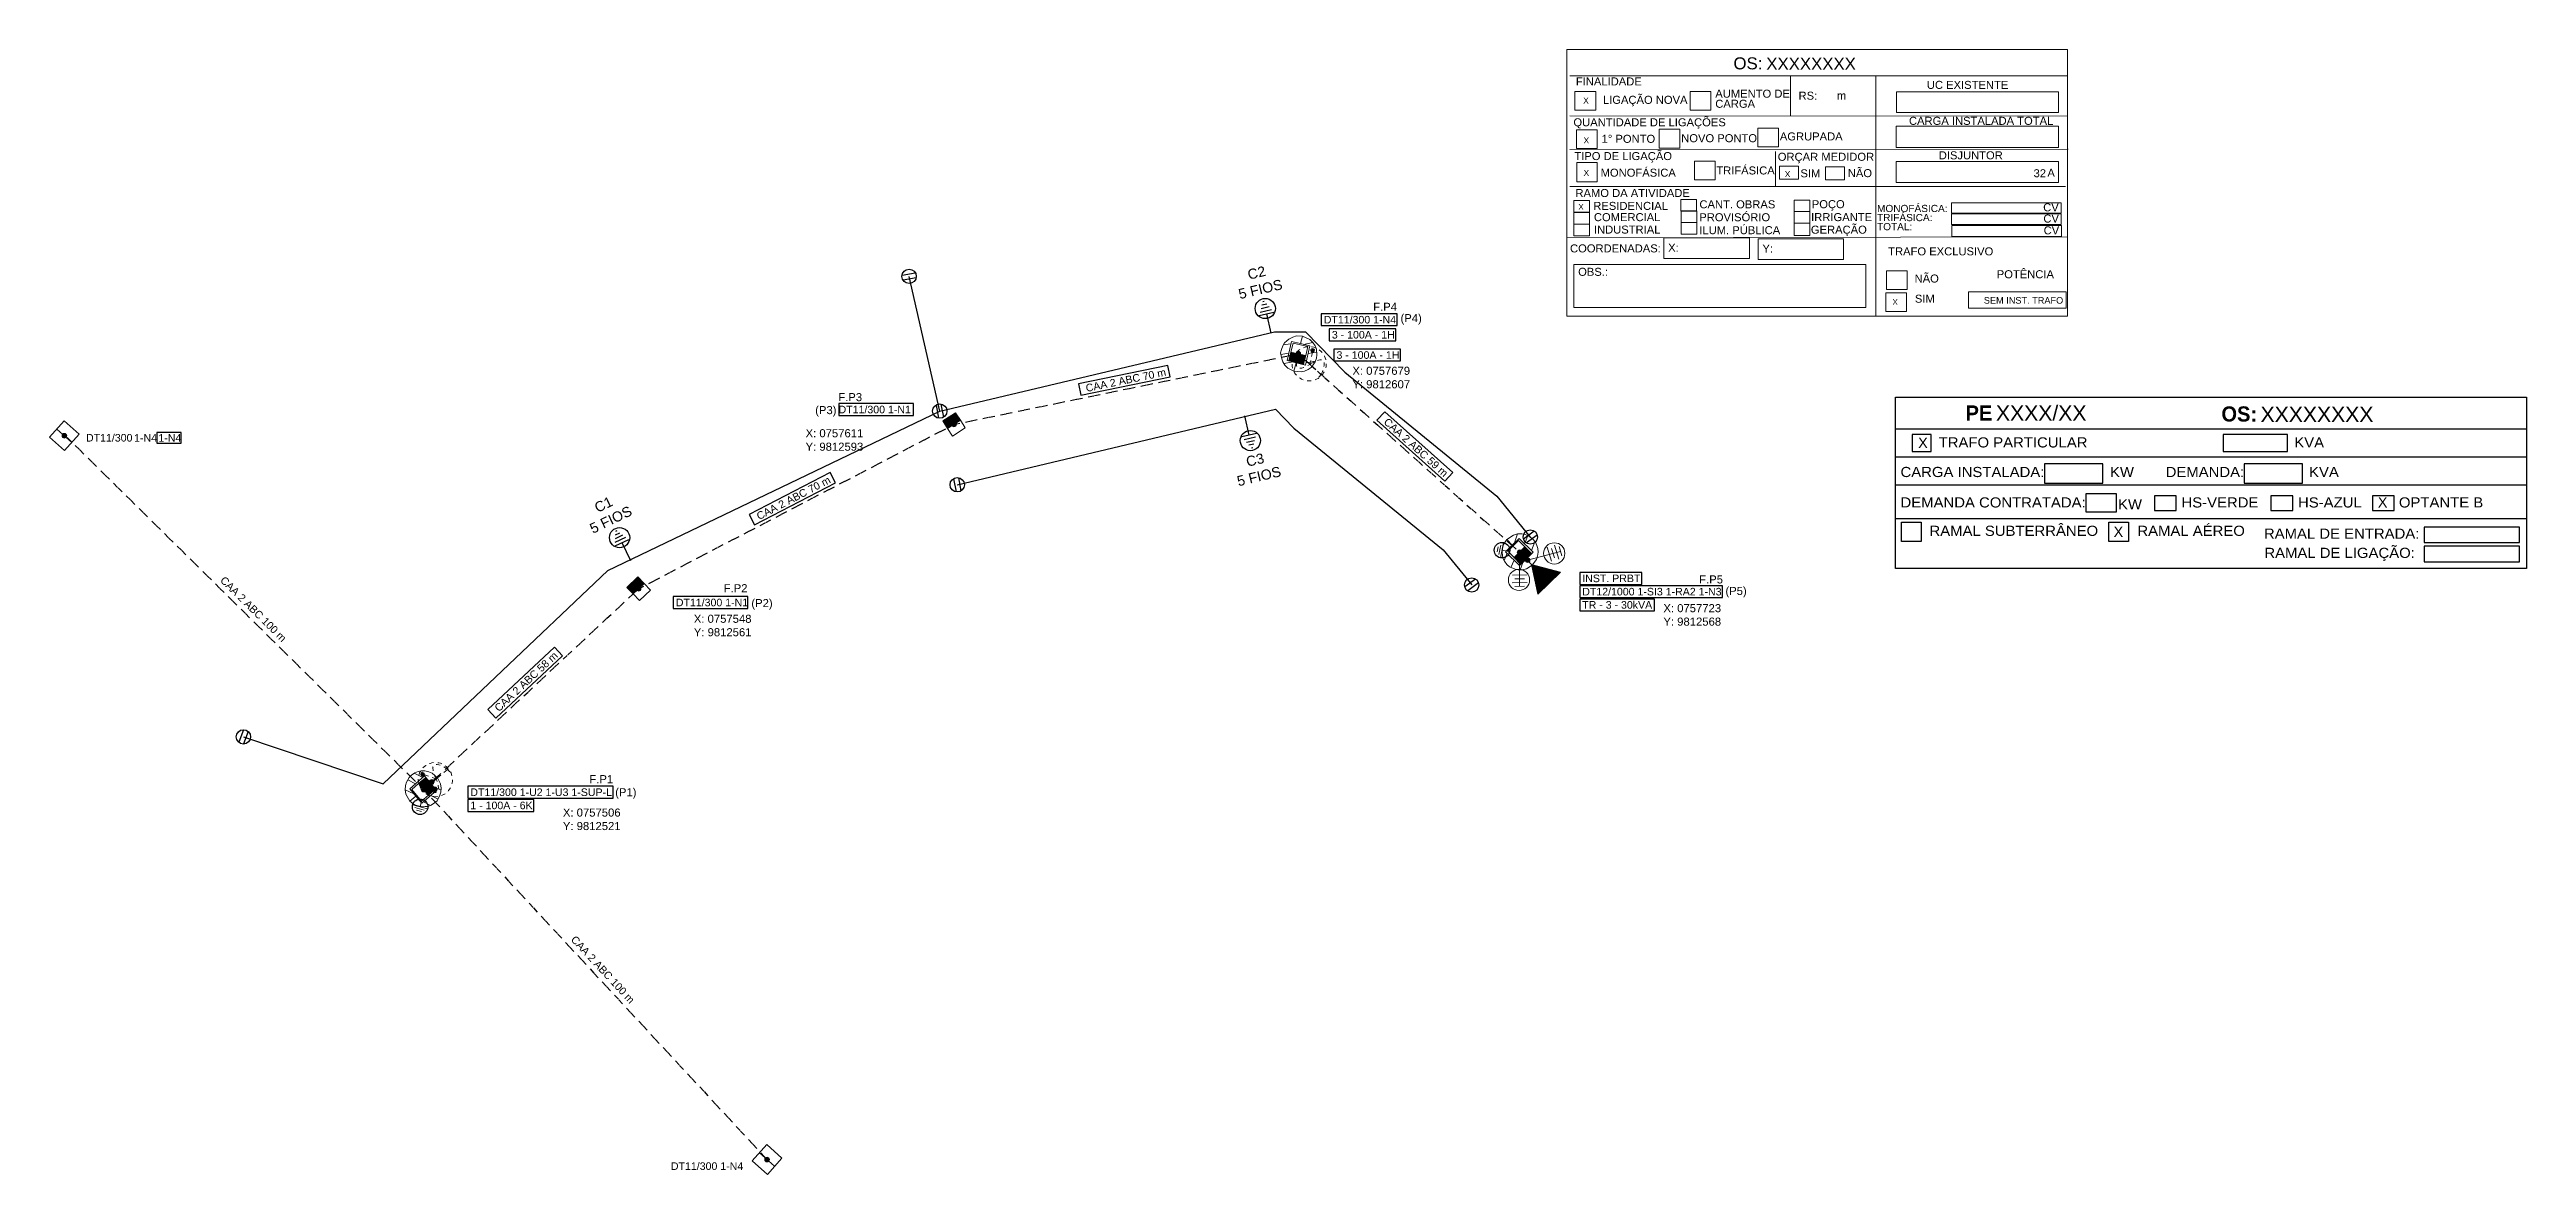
# Model space of a CAD drawing. Extents: x 757432 to 757923, y 9812445 to 9812668.
import ezdxf
from ezdxf.enums import TextEntityAlignment as Align

# ---------------------------------------------------------------- set-up
doc = ezdxf.new("R2010")
doc.units = 0
doc.header["$MEASUREMENT"] = 0
doc.linetypes.add('TRACEJADA', pattern=[3.45, 1.15, -1.15, 1.15])
doc.layers.get('0').update_dxf_attribs({"linetype": 'CONTINUOUS'})
for name, color, linetype in [('06- CERCADO', 252, 'CERCA'), ('FORMATO', 7, 'CONTINUOUS'), ('PARA-RAIOS', 7, 'CONTINUOUS'), ('Textos', 7, 'CONTINUOUS'), ('TEXTOS A IMPLANTAR', 1, 'CONTINUOUS'), ('TRAFO', 7, 'CONTINUOUS')]:
    doc.layers.add(name, color=color, linetype=linetype)
doc.styles.get("Standard").update_dxf_attribs({"font": 'arial.ttf'})
doc.styles.add('textstyle3', font='arial.ttf')
doc.linetypes.add('CERCA', pattern='A,1.2,-0.13,["X",Standard,S=0.25,R=0,X=-0.075,Y=-0.125],-0.13', length=1.46)

# ---------------------------------------------------------------- blocks, each defined once
blk = doc.blocks.new('Clipboard4108')
h = blk.add_hatch(color=7)
edge = h.paths.add_edge_path()
edge.add_arc((0.463903, 0.463903), 0.463903, 74.00623623, 434.00623623)
h = blk.add_hatch(color=7)
edge = h.paths.add_edge_path()
edge.add_arc((0.463903, 0.463903), 0.463903, 74.00623623, 434.00623623)
at = {"color": 7, "lineweight": 0}
blk.add_circle((0.463903, 0.463903), 0.463903, dxfattribs=at)
blk.add_circle((0.463903, 0.463903), 0.463903, dxfattribs=at)
blk = doc.blocks.new('NO_MT')
at = {"color": 1}
blk.add_blockref('Clipboard4108', (-0.463903, -0.463903), dxfattribs=at)
blk = doc.blocks.new('NO_BT')
at = {"linetype": 'ByBlock'}
blk.add_blockref('NO_MT', (0.02, -2.21), dxfattribs=at)
blk = doc.blocks.new('Clipboard5160')
h = blk.add_hatch(color=7)
edge = h.paths.add_edge_path()
edge.add_arc((2.000116, 2.165666), 0.461257, 0, 360)
at = {"color": 7, "lineweight": 0}
blk.add_lwpolyline([(4.012179, 4.331378), (3.99352, 0), (0, 0.018859), (0.020355, 4.347143)], close=True, dxfattribs=at)
blk.add_lwpolyline([(4.004396, 2.166537), (0.007783, 2.183699)], dxfattribs=at)
blk.add_circle((2.000116, 2.165666), 0.461257, dxfattribs=at)
blk = doc.blocks.new('Clipboard8027')
h = blk.add_hatch(color=7)
h.dxf.hatch_style = 2
h.paths.add_polyline_path([(3, 1.81), (3.01, 0.01), (0.01, 0), (0, 1.8)])
at = {"color": 7, "lineweight": 0}
for points in [[(3, 1.81), (3, 3.61), (0, 3.6), (0, 1.8)], [(3, 1.81), (3.01, 0.01), (0.01, 0), (0, 1.8)], [(3.01, 0.01), (3, 1.81), (0, 1.8), (0.01, 0)]]:
    blk.add_lwpolyline(points, close=True, dxfattribs=at)
blk = doc.blocks.new('POSTE_I')
at = {"color": 1}
blk.add_blockref('Clipboard8027', (-1.5, -1.8), dxfattribs=at)
blk = doc.blocks.new('BASE_MP')
at = {"color": 1, "lineweight": 20, "flags": 128}
for points in [[(-0.025476, -1.86131), (-0.048843, -3.568499), (-1.341498, -3.259792), (-2.083926, -2.811993), (-2.630122, -2.281478), (-2.960504, -1.718829), (-3.468169, -0.622099), (-3.45541, 0.074814), (-3.35534, 0.847944), (-3.183198, 1.479715), (-2.78669, 1.982764), (-2.489332, 2.384576), (-1.796035, 2.963282), (-1.156165, 3.346464), (-0.011257, 3.579885), (-0.029251, 2.062605), (-1.886079, 2.03362), (-1.8598, -1.820761), (-0.025476, -1.86131)], [(-3.304196, 1.035646), (-1.873706, 1.589182)], [(-0.029251, 2.062605), (-0.011257, 3.579885), (1.552336, 3.283679), (2.285384, 2.853597), (2.893013, 2.26676), (3.290146, 1.683661), (3.638728, 0.657738), (3.698759, -0.012264), (3.60914, -0.79101), (3.386006, -1.458036), (3.116402, -2.027794), (2.614948, -2.560276), (1.96313, -3.062021), (1.350272, -3.354848), (-0.048843, -3.568499), (-0.025476, -1.86131), (1.923901, -1.847786), (1.87039, 2.023958), (-0.029251, 2.062605)], [(0.5888, 2.050031), (2.285384, 2.853597)], [(1.891579, 0.490871), (3.464437, 1.170699)], [(-3.366153, -0.931464), (-1.860247, -0.310849)], [(-2.357024, -2.546735), (-0.949032, -1.904616)], [(1.917925, -1.415372), (3.625366, -0.650013)]]:
    blk.add_lwpolyline(points, dxfattribs=at)
blk = doc.blocks.new('TERRA3_MP')
at = {"color": 24, "lineweight": 0, "true_color": 0x993300}
for points in [[(0, 0), (-0.60325, -0.956027)], [(-1.901473, -0.134055), (0.694972, -1.774472)], [(-1.626306, -0.814916), (-0.038806, -1.816805)], [(-1.49225, -1.404055), (-0.627945, -1.950861)]]:
    blk.add_lwpolyline(points, dxfattribs=at)
at = {"color": 3}
blk.add_circle((-0.602455, -0.954766), 1.534677, dxfattribs=at)
blk = doc.blocks.new('TERRA3_I')
at = {"rotation": 247.0008305511809}
blk.add_blockref('TERRA3_MP', (-1.54, 1.83), dxfattribs=at)
blk = doc.blocks.new('TR INST.')
at = {"layer": 'TRAFO'}
h = blk.add_hatch(color=7, dxfattribs=at)
h.dxf.hatch_style = 2
h.paths.add_polyline_path([(47.11, 281.1), (44.11, 286.26), (50.36, 286.15)])
at = {"layer": 'TRAFO', "color": 7, "lineweight": 0}
blk.add_lwpolyline([(47.11, 281.1), (44.11, 286.26), (50.36, 286.15)], close=True, dxfattribs=at)
blk.add_lwpolyline([(47.1, 277.76), (47.11, 281.1)], dxfattribs=at)
blk = doc.blocks.new('TRAFO_I')
at = {"layer": 'TRAFO', "rotation": 180}
blk.add_blockref('TR INST.', (47.096149, 277.755364), dxfattribs=at)
blk = doc.blocks.new('PRMT_INST')
at = {"layer": 'PARA-RAIOS', "color": 100, "lineweight": 0, "true_color": 0x00ff40}
for points in [[(-1.492047, 5.95678), (1.422643, 6.038684)], [(-0.990781, 5.21588), (0.919295, 5.266122)], [(-0.988698, 6.729342), (0.921378, 6.779585)], [(0, 0), (0.015917, 6.761003)], [(-1.49413, 4.443317), (1.420559, 4.525223)]]:
    blk.add_lwpolyline(points, dxfattribs=at)
blk.add_circle((0.086824, 5.45893), 2.100262, dxfattribs=at)
blk = doc.blocks.new('PRMT_I')
at = {"rotation": 135}
blk.add_blockref('PRMT_INST', (0, 0), dxfattribs=at)
blk = doc.blocks.new('PRBT_I')
at = {"rotation": 240.3893009943851}
blk.add_blockref('PRMT_INST', (0.02, -2.21), dxfattribs=at)
blk = doc.blocks.new('Clipboard6679')
h = blk.add_hatch(color=16)
edge = h.paths.add_edge_path()
edge.add_ellipse((2.588865, 3.237066), major_axis=(0, 0.807861), ratio=0.9563320019, start_angle=0, end_angle=360)
at = {"color": 16, "lineweight": 0, "true_color": 0x800000}
for points in [[(1.142015, 10.561312), (1.361198, 10.874705), (1.816282, 11.403871), (2.211943, 11.780028)], [(2.46164, 10.91998), (2.080865, 10.528982), (1.696337, 10.02451), (1.488388, 9.629709)], [(3.5402, 12.70996), (3.999976, 12.938455), (4.589115, 13.164232), (5.052109, 13.29811)], [(5.008921, 12.934927), (4.070532, 12.275232), (3.692605, 11.98055)], [(6.522337, 13.29476), (4.939785, 12.920061)], [(5.712907, 11.057382), (5.338701, 12.640051)], [(6.660063, 13.506427), (7.055032, 13.506427), (7.718254, 13.446455), (8.273129, 13.337828)], [(9.798246, 12.786208), (10.304115, 12.511594), (10.879143, 12.112955), (11.146898, 11.885983)], [(12.24806, 10.695745), (12.300837, 10.62776), (12.653615, 10.066844), (12.946421, 9.488288), (13.028433, 9.274286)], [(0.388682, 4.355806), (0.292282, 4.605844), (0.126476, 5.191455), (0.013587, 5.787649), (0, 5.929911)], [(0.000586, 7.551763), (0.017115, 7.724399), (0.147643, 8.387621), (0.352254, 9.047316), (0.386013, 9.126671)], [(2.217828, 1.707096), (2.052643, 1.847121), (1.579921, 2.344538), (1.163643, 2.88076), (1.139673, 2.918495)], [(1.800615, 8.172584), (1.862143, 8.112455), (2.310171, 7.847871), (2.899309, 7.625621), (3.277728, 7.530098)], [(4.296868, 4.878176), (3.124162, 3.751398)], [(5.063432, 0.197484), (4.419782, 0.393677), (3.777726, 0.661788), (3.551306, 0.784702)], [(4.879148, 7.258334), (5.499282, 7.195232), (6.500708, 7.139598)], [(6.642282, 7.131732), (5.469575, 6.004954)], [(6.461319, 7.892045), (6.087113, 9.474714)], [(7.630949, 7.035842), (6.642282, 7.131732)], [(8.286226, 0.174955), (7.686504, 0.062066), (7.058559, 0.002094), (6.673316, 0)], [(7.209731, 4.726708), (6.835525, 6.309377)], [(8.286226, 0.174955), (8.021643, 0.164371), (7.750004, 0.263149), (7.541865, 0.460705), (7.432504, 0.704121), (7.418393, 0.972232), (7.503885, 1.207336)], [(7.958143, 1.561371), (7.583937, 3.14404)], [(7.958143, 1.561371), (8.850671, 2.157566), (9.29428, 2.487694)], [(8.783919, 1.10226), (8.815393, 1.032205), (8.829504, 0.764094), (8.730726, 0.495982), (8.529643, 0.284316), (8.286226, 0.174955)], [(8.538252, 0.245884), (8.286226, 0.174955)], [(10.752799, 6.211322), (10.618087, 6.299177), (10.081865, 6.53201), (9.415115, 6.733094), (9.234538, 6.770814)], [(11.347807, 1.817653), (11.147254, 1.628399), (10.611032, 1.212121), (10.046587, 0.859344)], [(10.529901, 3.541928), (10.738032, 3.748594), (11.111976, 4.21426), (11.351865, 4.644649), (11.418634, 4.878341)], [(13.12498, 4.503045), (13.112226, 4.461205), (12.840587, 3.819149), (12.501921, 3.205316), (12.39689, 3.053811)], [(13.45176, 7.708313), (13.510865, 7.092927), (13.510865, 6.447344), (13.476315, 6.08649)]]:
    blk.add_lwpolyline(points, dxfattribs=at)
at = {"color": 7, "lineweight": 0}
for points in [[(2.775837, 2.439788), (2.486559, 2.429205), (2.186698, 2.545621), (1.953865, 2.778455), (1.833921, 3.057149), (1.816282, 3.364066), (1.839774, 3.435353)], [(3.094226, 3.823728), (3.220337, 3.695677), (3.343809, 3.416982), (3.361448, 3.110066), (3.255615, 2.799621), (3.040421, 2.559732), (2.872762, 2.483727)], [(8.286226, 0.174955), (7.936976, 1.656621)]]:
    blk.add_lwpolyline(points, dxfattribs=at)
at = {"color": 140, "lineweight": 0, "true_color": 0x00c9ff}
blk.add_lwpolyline([(7.647698, 2.866649), (8.046337, 1.205066)], dxfattribs=at)
blk = doc.blocks.new('CHAVE_I')
at = {"color": 1, "xscale": 0.5, "yscale": 0.5, "zscale": 0.5, "rotation": 166.002328269855}
blk.add_blockref('Clipboard6679', (4.05, -0.57), dxfattribs=at)
blk = doc.blocks.new('Terra cerca')
at = {"color": 251}
for p, q in [((-0.778762, 5.092303), (0.852806, 5.080427)), ((-0.43707, 5.731178), (0.520451, 5.724208)), ((-0.095379, 6.370052), (0.188096, 6.367989)), ((-1.462144, 3.814554), (1.517516, 3.792866)), ((-1.120453, 4.453429), (1.185161, 4.436647)), ((0.027686, 3.80371), (-0.001094, -0.150262))]:
    blk.add_line(p, q, dxfattribs=at)
blk.add_circle((0.035552, 4.884428), 2, dxfattribs=at)
blk = doc.blocks.new('seccionamento cerca')
at = {"color": 251, "linetype": 'Continuous'}
for p, q in [((-0.44, 1.33), (-0.54, -1.29)), ((0.54, 1.29), (0.44, -1.33))]:
    blk.add_line(p, q, dxfattribs=at)
at = {"color": 251}
blk.add_circle((0, 0), 1.42, dxfattribs=at)
blk = doc.blocks.new('QUADRO_LIGACAO_NOVA')
at = {"color": 7, "linetype": 'Continuous', "true_color": 0xffffff}
blk.add_wipeout([(0, 52.81), (99.21, 52.81), (99.21, 0), (0, 0)], dxfattribs=at)
at = {"color": 7, "lineweight": 20, "flags": 128}
for points in [[(0, 0), (0, 52.81), (99.21, 52.81), (99.21, 0), (0, 0)], [(0.6, 47.61), (99.11, 47.61)], [(1.6, 40.81), (1.6, 44.51), (5.7, 44.51), (5.7, 40.81), (1.6, 40.81)], [(24.4, 40.81), (24.4, 44.51), (28.5, 44.51), (28.5, 40.81), (24.4, 40.81)], [(44.31, 47.61), (44.31, 39.7)], [(61.21, 47.61), (61.21, 0.1)], [(65.31, 40.31), (65.31, 44.41), (97.41, 44.41), (97.41, 40.31), (65.31, 40.31)], [(0.6, 39.7), (99.21, 39.6)], [(1.9, 33.2), (1.9, 36.9), (6, 36.9), (6, 33.2), (1.9, 33.2)], [(18.3, 33.3), (18.3, 37), (22.4, 37), (22.4, 33.3), (18.3, 33.3)], [(37.8, 33.5), (37.8, 37.2), (41.91, 37.2), (41.91, 33.5), (37.8, 33.5)], [(65.21, 33.4), (65.21, 37.6), (97.41, 37.6), (97.41, 33.4), (65.21, 33.4)], [(0.6, 33), (99.31, 33.1)], [(2, 26.6), (2, 30.4), (6, 30.4), (6, 26.6), (2, 26.6)], [(25.29, 26.99), (25.29, 30.69), (29.39, 30.69), (29.39, 26.99), (25.29, 26.99)], [(41.31, 32.6), (41.31, 25.7)], [(42.11, 27.1), (42.11, 29.7), (45.91, 29.7), (45.91, 27.1), (42.11, 27.1)], [(51.21, 27), (51.21, 29.6), (55.01, 29.6), (55.01, 27), (51.21, 27)], [(65.21, 26.5), (65.21, 30.6), (97.41, 30.6), (97.41, 26.5), (65.21, 26.5)], [(98.81, 25.7), (0.6, 25.7)], [(1.4, 20.5), (1.4, 22.9), (4.5, 22.9), (4.5, 20.5), (1.4, 20.5)], [(1.4, 18.2), (1.4, 20.6), (4.5, 20.6), (4.5, 18.2), (1.4, 18.2)], [(22.6, 20.8), (22.6, 23.1), (25.7, 23.1), (25.7, 20.8), (22.6, 20.8)], [(22.62, 18.53), (22.62, 20.83), (25.72, 20.83), (25.72, 18.53), (22.62, 18.53)], [(45.01, 20.7), (45.01, 23), (48.11, 23), (48.11, 20.7), (45.01, 20.7)], [(45.01, 18.4), (45.01, 20.7), (48.11, 20.7), (48.11, 18.4), (45.01, 18.4)], [(76.2, 20.36), (76.2, 22.46), (97.9, 22.46), (97.9, 20.36), (76.2, 20.36)], [(76.2, 18.16), (76.2, 20.26), (97.9, 20.26), (97.9, 18.16), (76.2, 18.16)], [(99.11, 15.7), (0, 15.5)], [(1.4, 15.9), (1.4, 18.2), (4.5, 18.2), (4.5, 15.9), (1.4, 15.9)], [(19.2, 11.4), (19.2, 15.5), (36.2, 15.5), (36.2, 11.4), (19.2, 11.4)], [(22.62, 16.23), (22.62, 18.53), (25.72, 18.53), (25.72, 16.23), (22.62, 16.23)], [(37.9, 11.2), (37.9, 15.3), (54.81, 15.3), (54.81, 11.2), (37.9, 11.2)], [(45.01, 16), (45.01, 18.4), (48.11, 18.4), (48.11, 16), (45.01, 16)], [(76.3, 15.76), (76.3, 17.96), (98, 17.96), (98, 15.76), (76.3, 15.76)], [(1.4, 1.7), (1.4, 10.2), (59.21, 10.2), (59.21, 1.7), (1.4, 1.7)], [(63.31, 5.3), (63.31, 9), (67.41, 9), (67.41, 5.3), (63.31, 5.3)], [(63.21, 0.9), (63.21, 4.6), (67.31, 4.6), (67.31, 0.9), (63.21, 0.9)], [(79.6, 1.6), (79.6, 4.8), (98.91, 4.8), (98.91, 1.6), (79.6, 1.6)]]:
    blk.add_lwpolyline(points, dxfattribs=at)
at = {"color": 7, "style": 'textstyle3'}
for s, height, p in [('OS:', 2.381, (33, 48.88)), ('FINALIDADE', 1.587, (1.78, 45.69)), ('AUMENTO DE ', 1.5875, (29.4, 43.27)), ('RS:', 1.587, (45.9, 42.87)), ('UC EXISTENTE ', 1.5875, (71.32, 45.01)), ('QUANTIDADE DE LIGAÇÕES', 1.5875, (1.29, 37.6)), ('LIGAÇÃO NOVA', 1.5875, (7.14, 42.05)), ('CARGA ', 1.587, (29.4, 41.27)), ('m', 1.59, (53.49, 42.88)), ('CARGA INSTALADA TOTAL', 1.5875, (67.78, 37.89)), ('1° PONTO', 1.587, (6.88, 34.33)), ('NOVO PONTO', 1.587, (22.65, 34.45)), ('AGRUPADA ', 1.587, (42.19, 34.8)), ('TIPO DE LIGAÇÃO', 1.5875, (1.48, 30.91)), ('MONOFÁSICA', 1.587, (6.68, 27.62)), ('TRIFÁSICA', 1.587, (29.6, 28.06)), ('ORÇAR MEDIDOR', 1.5875, (41.78, 30.77)), ('NÃO', 1.587, (55.66, 27.53)), ('DISJUNTOR ', 1.587, (73.68, 31.06)), ('RAMO DA ATIVIDADE', 1.5875, (1.69, 23.59)), ('SIM ', 1.587, (46.27, 27.49)), ('A', 1.59, (95.2, 27.59)), ('RESIDENCIAL', 1.5875, (5.23, 21.04)), ('COMERCIAL ', 1.587, (5.35, 18.81)), ('CANT. OBRAS', 1.5875, (26.26, 21.35)), ('PROVISÓRIO ', 1.5875, (26.23, 18.79)), ('IRRIGANTE', 1.587, (48.39, 18.82)), ('POÇO', 1.587, (48.52, 21.38)), ('TRIFÁSICA: ', 1.4287, (61.45, 18.81)), ('MONOFÁSICA:', 1.4287, (61.45, 20.61)), ('CV', 1.587, (94.37, 20.75)), ('CV', 1.587, (94.41, 18.53)), ('INDUSTRIAL ', 1.5875, (5.35, 16.35)), ('ILUM. PÚBLICA', 1.5875, (26.24, 16.23)), ('GERAÇÃO', 1.587, (48.34, 16.33)), ('TOTAL: ', 1.429, (61.45, 17.01)), ('CV', 1.587, (94.46, 16.19)), ('COORDENADAS: ', 1.5875, (0.62, 12.62)), ('X: ', 1.587, (20.06, 12.75)), ('Y: ', 1.587, (38.74, 12.58)), ('TRAFO EXCLUSIVO', 1.5875, (63.66, 12.03)), ('OBS.:', 1.587, (2.23, 7.98)), ('NÃO', 1.587, (68.89, 6.65)), ('POTÊNCIA ', 1.587, (85.17, 7.5)), ('SIM', 1.587, (68.95, 2.65))]:
    blk.add_text(s, height=height, dxfattribs=at).set_placement(p)
at = {"color": 7, "linetype": 'Continuous', "ltscale": 5}
for tag, p, height in [('OS', (39.51, 48.81), 2.38), ('RS', (50.11, 42.91), 1.59), ('C_LN', (3.22, 42.1), 1.19), ('C_AC', (25.64, 41.84), 1.62), ('C_1P', (3.3, 34.22), 1.19), ('C_NP', (19.77, 34.27), 1.19), ('C_AG', (39.05, 34.51), 1.19), ('C_MO', (3.3, 27.78), 1.19), ('C_TR', (26.62, 27.92), 1.19), ('C_OMS', (43.17, 27.54), 1.19), ('C_OMN', (52.55, 27.54), 1.19), ('C_RE', (2.28, 21.09), 1.11), ('C_CM', (2.32, 18.73), 1.11), ('C_CO', (23.52, 21.32), 1.11), ('C_PR', (23.57, 19.19), 1.11), ('C_IR', (45.83, 19.02), 1.11), ('C_PO', (45.9, 21.12), 1.11), ('C_IN', (2.34, 16.69), 1.11), ('C_IL', (23.64, 16.87), 1.11), ('C_GE', (45.82, 16.67), 1.11), ('CX', (22.4, 12.74), 1.59), ('CY', (41.19, 12.52), 1.59), ('OBS', (8.98, 7.85), 1.59), ('C_TEN', (64.43, 6.37), 1.11), ('C_TES', (64.51, 2.25), 1.11)]:
    blk.add_attdef(tag, p, '', height=height, dxfattribs=at)
for tag, height, p in [('UC_EX', 1.59, (96.71, 41.49)), ('CARGA', 1.59, (96.31, 34.52)), ('DISJ', 1.59, (94.93, 27.52)), ('MONO_CV', 1.59, (94.3, 20.67)), ('TRIF_CV', 1.59, (94.3, 18.51)), ('TOT_CV', 1.59, (94.27, 16.17)), ('POTENCIA', 1.3, (98.34, 2.47))]:
    blk.add_attdef(tag, text='', height=height, dxfattribs=at).set_placement(p, align=Align.RIGHT)
blk = doc.blocks.new('QUADRO_CONEXAO')
at = {"color": 7, "linetype": 'Continuous', "ltscale": 5, "true_color": 0xffffff}
blk.add_wipeout([(0, 33.9), (125.02, 33.9), (125.02, 0), (0, 0)], dxfattribs=at)
at = {"color": 0}
for p, q in [((0, 27.66), (125.02, 27.66)), ((125.02, 22), (0, 22)), ((0, 16.53), (125.02, 16.53)), ((0, 9.89), (125.02, 9.89))]:
    blk.add_line(p, q, dxfattribs=at)
blk.add_lwpolyline([(0, 33.9), (125.02, 33.9), (125.02, 0), (0, 0)], close=True, dxfattribs=at)
at = {"layer": 'Textos'}
for points in [[(7.1, 26.51), (3.32, 26.51), (3.32, 23.13), (7.1, 23.13)], [(77.68, 26.51), (64.91, 26.51), (64.91, 23.13), (77.68, 23.13)], [(41.1, 20.74), (29.5, 20.74), (29.5, 16.9), (41.1, 16.9)], [(80.68, 20.74), (69.08, 20.74), (69.08, 16.9), (80.68, 16.9)], [(43.81, 14.75), (37.71, 14.75), (37.71, 11.22), (43.81, 11.22)], [(55.61, 14.39), (51.3, 14.39), (51.3, 11.44), (55.61, 11.44)], [(78.7, 14.39), (74.39, 14.39), (74.39, 11.44), (78.7, 11.44)], [(98.81, 14.39), (94.5, 14.39), (94.5, 11.44), (98.81, 11.44)], [(1.2, 9.13), (5.1, 9.13), (5.1, 5.3), (1.2, 5.3)], [(42.28, 9.13), (46.18, 9.13), (46.18, 5.3), (42.28, 5.3)], [(123.64, 8.16), (104.74, 8.16), (104.74, 5.1), (123.64, 5.1)], [(123.64, 4.37), (104.74, 4.37), (104.74, 1.3), (123.64, 1.3)]]:
    blk.add_lwpolyline(points, close=True, dxfattribs=at)
at = {"color": 1, "linetype": 'Continuous', "ltscale": 5}
for tag, p, height in [('PE', (19.91, 29.27), 3), ('OS', (72.34, 29.01), 3), ('CHK_TRAFO', (4.49, 23.84), 2.05), ('TRAFO_KVA', (65.84, 23.92), 2.01), ('CARGA', (30.87, 17.93), 2.01), ('DEMANDA', (69.88, 17.79), 2.01), ('DEM_C', (38.53, 12.1), 2.01), ('CHK_V', (52.39, 11.91), 2.05), ('CHK_A', (75.48, 12.05), 2.05), ('CHK_B', (95.57, 12.05), 2.05), ('CHK_RS', (2.26, 6.18), 2.05), ('CHK_RA', (43.22, 6.22), 2.05), ('R_ENT', (105.67, 5.75), 1.9), ('R_LIG', (105.67, 2.03), 1.9)]:
    blk.add_attdef(tag, p, '', height=height, dxfattribs=at)
at = {"layer": 'FORMATO', "color": 1, "attachment_point": 1}
for s, insert, char_height, width in [('{\\fArial|b1|i0|c0|p34;\\W0.95;PE}', (13.88, 32.28), 3, 26.9016), ('{\\fArial|b1|i0|c0|p34;\\W0.95;OS:}', (64.58, 32.09), 3, 34.6457), ('{\\W1.05;TRAFO PARTICULAR}', (8.56, 25.96), 2.01, 42.8931), ('{\\W1.05;KVA}', (79.02, 25.96), 2.01, 42.8931), ('{\\W1.05;CARGA INSTALADA:}', (1, 20.1), 2.01, 46.7869), ('{\\W1.05;KW}', (42.51, 20.1), 2.01, 5.3925), ('{\\W1.05;DEMANDA:}', (53.53, 20.1), 2.01, 27.3456), ('{\\W1.05;KVA}', (81.95, 20.1), 2.01, 5.3925), ('{\\W1.05;DEMANDA CONTRATADA: }', (1, 14.07), 2.01, 42.803), ('{\\W1.05;KW}', (44.1, 13.7), 2.01, 5.3925), ('{\\W1.05;HS-VERDE}', (56.67, 14.07), 2.01, 14.9071), ('{\\W1.05;HS-AZUL}', (79.76, 14.07), 2.01, 14.9071), ('{\\W1.05;OPTANTE B}', (99.75, 14.07), 2.01, 16.4316), ('{\\W1.05;RAMAL SUBTERRÂNEO}', (6.74, 8.45), 2.01, 33.5143), ('{\\W1.05; RAMAL AÉREO}', (47.11, 8.45), 2.01, 22.5398), ('{\\W1.05;RAMAL DE ENTRADA:}', (73.01, 7.89), 2.01, 30.3302), ('{\\W1.05;RAMAL DE LIGAÇÃO:}', (73.09, 4.08), 2.01, 30.3302)]:
    blk.add_mtext(s, dxfattribs=dict(at, insert=insert, char_height=char_height, width=width))

msp = doc.modelspace()

# ---------------------------------------------------------------- linework, layer by layer
at = {"color": 1, "linetype": 'TRACEJADA'}
for p, q in [((757611.08, 9812593.33), (757679.3, 9812607.32)), ((757679.3, 9812607.32), (757723.15, 9812567.99)), ((757548.6, 9812560.78), (757611.08, 9812593.33)), ((757506, 9812521), (757548.6, 9812560.78))]:
    msp.add_line(p, q, dxfattribs=at)
at = {"color": 5, "linetype": 'TRACEJADA'}
for q in [(757434.84, 9812591.26), (757574.04, 9812447.71)]:
    msp.add_line((757506, 9812521), q, dxfattribs=at)
at = {"color": 1, "linetype": 'Continuous'}
for points in [[(757683.85, 9812612.89), (757698.9, 9812612.89), (757698.9, 9812615.24), (757683.85, 9812615.24)], [(757685.45, 9812609.91), (757698.65, 9812609.91), (757698.65, 9812612.24), (757685.45, 9812612.24)], [(757686.37, 9812605.89), (757699.57, 9812605.89), (757699.57, 9812608.22), (757686.37, 9812608.22)], [(757636.21, 9812599.1), (757653.93, 9812602.73), (757653.46, 9812604.98), (757635.75, 9812601.35)], [(757588.27, 9812595.1), (757603.04, 9812595.1), (757603.04, 9812597.45), (757588.27, 9812597.45)], [(757694.89, 9812594.14), (757708.35, 9812582.07), (757709.89, 9812583.78), (757696.43, 9812595.85)], [(757571.54, 9812573.41), (757587.58, 9812581.77), (757586.52, 9812583.81), (757570.48, 9812575.45)], [(757735.06, 9812561.64), (757747.34, 9812561.64), (757747.34, 9812563.99), (757735.06, 9812563.99)], [(757555.47, 9812556.86), (757570.23, 9812556.86), (757570.23, 9812559.21), (757555.47, 9812559.21)], [(757735.06, 9812559.02), (757763.38, 9812559.02), (757763.38, 9812561.37), (757735.06, 9812561.37)], [(757735.06, 9812556.4), (757749.86, 9812556.4), (757749.86, 9812558.73), (757735.06, 9812558.73)], [(757520.28, 9812535.16), (757533.5, 9812547.5), (757531.93, 9812549.18), (757518.71, 9812536.84)], [(757514.75, 9812519.29), (757543.56, 9812519.29), (757543.56, 9812521.64), (757514.75, 9812521.64)], [(757514.75, 9812516.67), (757527.85, 9812516.67), (757527.85, 9812519), (757514.75, 9812519)]]:
    msp.add_lwpolyline(points, close=True, dxfattribs=at)
at = {"layer": '06- CERCADO', "linetype": 'CERCA', "ltscale": 5}
for points in [[(757470.29, 9812531.44), (757497.98, 9812522.15), (757542.49, 9812564.36), (757608.26, 9812595.96), (757602.19, 9812622.66)], [(757608.26, 9812595.96), (757674.56, 9812611.69), (757680.72, 9812611.69), (757688.53, 9812603.67), (757718.63, 9812579.14), (757725.27, 9812571.02)], [(757611.72, 9812581.37), (757674.76, 9812596.32), (757678.39, 9812592.59), (757707.98, 9812568.47), (757713.66, 9812561.52)]]:
    msp.add_lwpolyline(points, dxfattribs=at)
at = {"layer": 'TEXTOS A IMPLANTAR', "color": 1, "linetype": 'Continuous'}
msp.add_lwpolyline([(757453.15, 9812589.61), (757457.96, 9812589.61), (757457.96, 9812591.72), (757453.15, 9812591.72)], close=True, dxfattribs=at)

# ---------------------------------------------------------------- block references
at = {"linetype": 'Continuous'}
ref = msp.add_blockref('QUADRO_LIGACAO_NOVA', (757732.52, 9812614.78), dxfattribs=at)
ref.add_attrib('OS', 'XXXXXXXX', (757772.03, 9812663.59), dxfattribs={"color": 7, "linetype": 'Continuous', "ltscale": 5, "height": 2.381})
ref.add_attrib('C_LN', 'X', (757735.75, 9812656.88), dxfattribs={"color": 7, "linetype": 'Continuous', "ltscale": 5, "height": 1.19})
ref.add_attrib('C_1P', 'X', (757735.82, 9812648.99), dxfattribs={"color": 7, "linetype": 'Continuous', "ltscale": 5, "height": 1.19})
ref.add_attrib('C_MO', 'X', (757735.82, 9812642.55), dxfattribs={"color": 7, "linetype": 'Continuous', "ltscale": 5, "height": 1.19})
ref.add_attrib('C_OMS', 'X', (757775.69, 9812642.31), dxfattribs={"color": 7, "linetype": 'Continuous', "ltscale": 5, "height": 1.19})
ref.add_attrib('DISJ', '32', dxfattribs={"color": 7, "linetype": 'Continuous', "ltscale": 5, "height": 1.587}).set_placement((757827.45, 9812642.29), align=Align.RIGHT)
ref.add_attrib('C_TES', 'X', (757797.04, 9812617.03), dxfattribs={"color": 7, "linetype": 'Continuous', "ltscale": 5, "height": 1.11})
ref.add_attrib('POTENCIA', 'SEM INST. TRAFO', dxfattribs={"color": 7, "linetype": 'Continuous', "ltscale": 5, "height": 1.3}).set_placement((757830.86, 9812617.25), align=Align.RIGHT)
ref.add_attrib('C_RE', 'X', (757734.8, 9812635.87), dxfattribs={"color": 7, "linetype": 'Continuous', "ltscale": 5, "height": 1.11})
for name, p, rotation in [('seccionamento cerca', (757602.19, 9812622.66), 102.8125481970565), ('Terra cerca', (757673.85, 9812611.52), 13.34418668258515), ('BASE_MP', (757679.3, 9812607.32), 346.7406428670323), ('CHAVE_I', (757679.22, 9812607.39), 48.08481232970445), ('POSTE_I', (757679.3, 9812607.32), 346.7406428670323), ('NO_MT', (757679.3, 9812607.32), 346.7406428670323), ('seccionamento cerca', (757608.26, 9812595.96), 13.34418668258515), ('POSTE_I', (757611.08, 9812593.33), 212.7769751464529), ('NO_MT', (757611.08, 9812593.33), 212.7769751464529), ('Terra cerca', (757668.71, 9812594.88), 193.3441866818492), ('seccionamento cerca', (757611.72, 9812581.37), 13.34418668184909), ('Terra cerca', (757546.91, 9812566.48), 25.6634472409462), ('TERRA3_I', (757723.15, 9812567.99), 44.74812627607916), ('PRMT_I', (757723.15, 9812567.99), 44.74812627607916), ('BASE_MP', (757723.15, 9812567.99), 44.74812627607916), ('POSTE_I', (757723.15, 9812567.99), 44.74812627607916), ('TRAFO_I', (757723.15, 9812567.99), 44.74812627607916), ('NO_MT', (757723.15, 9812567.99), 44.74812627607916), ('PRBT_I', (757723.15, 9812567.99), 44.74812627607916), ('seccionamento cerca', (757725.27, 9812571.02), 309.2769707338239), ('NO_BT', (757723.15, 9812567.99), 44.74812627607916), ('POSTE_I', (757548.6, 9812560.78), 223.6505951496998), ('NO_MT', (757548.6, 9812560.78), 223.6505951496998), ('seccionamento cerca', (757713.66, 9812561.52), 309.2769707344173), ('seccionamento cerca', (757470.29, 9812531.44), 341.4542277551643), ('BASE_MP', (757505.99, 9812521.03), 130.2873483139858), ('CHAVE_I', (757505.99, 9812521.03), 130.2873483139858), ('TERRA3_I', (757505.99, 9812521.03), 130.2873483139858), ('POSTE_I', (757505.99, 9812521.03), 130.2873483139858), ('NO_MT', (757506, 9812521), 132.7093899573617), ('NO_MT', (757506, 9812521), 90), ('NO_BT', (757506, 9812521), 132.7093899573617), ('NO_BT', (757506, 9812521), 90)]:
    msp.add_blockref(name, p, dxfattribs=dict(at, rotation=rotation))
msp.add_blockref('QUADRO_CONEXAO', (757797.62, 9812564.81), dxfattribs=at).add_auto_attribs({'PE': 'XXXX/XX', 'OS': 'XXXXXXXX', 'CHK_TRAFO': 'X', 'CHK_B': 'X', 'CHK_RA': 'X'})
at = {"color": 1, "rotation": 318.5903939749825}
for p in [(757431.88, 9812590.78), (757571.11, 9812447.41)]:
    msp.add_blockref('Clipboard5160', p, dxfattribs=at)

# ---------------------------------------------------------------- texts
at = {"color": 1, "linetype": 'Continuous', "char_height": 1.5}
for s, insert, attachment_point in [('DT11/300 1-N4', (757684.35, 9812614.06), 4), ('3 - 100A - 1H', (757685.95, 9812611.08), 4), ('3 - 100A - 1H', (757686.87, 9812607.06), 4), ('DT11/300 1-N1', (757602.54, 9812596.27), 6), ('DT11/300 1-N1', (757555.97, 9812558.04), 4), ('DT12/1000 1-SI3 1-RA2 1-N3', (757735.56, 9812560.19), 4), ('INST. PRBT', (757735.56, 9812562.82), 4), ('TR - 3 - 30kVA', (757735.56, 9812557.57), 4), ('DT11/300 1-U2 1-U3 1-SUP-L', (757515.25, 9812520.46), 4), ('1 - 100A - 6K', (757515.25, 9812517.84), 4)]:
    msp.add_mtext(s, dxfattribs=dict(at, insert=insert, attachment_point=attachment_point))
at = {"color": 1, "linetype": 'Continuous', "char_height": 1.5, "attachment_point": 5}
for s, insert, rotation in [(' CAA 2 ABC 70 m ', (757644.84, 9812602.04), 11.5896), (' CAA 2 ABC 59 m ', (757702.39, 9812588.96), 318.1108), (' CAA 2 ABC 70 m ', (757579.03, 9812578.61), 27.515), (' CAA 2 ABC 58 m ', (757526.1, 9812542.17), 43.0443)]:
    msp.add_mtext(s, dxfattribs=dict(at, insert=insert, rotation=rotation))
at = {"color": 7, "linetype": 'Continuous', "char_height": 1.5, "attachment_point": 5}
for insert, rotation in [((757472.05, 9812556.94), 315.3648), ((757541.3, 9812485.54), 312.8715)]:
    msp.add_mtext(' CAA 2 ABC 100 m ', dxfattribs=dict(at, insert=insert, rotation=rotation))
at = {"layer": '06- CERCADO', "linetype": 'Continuous', "char_height": 2, "attachment_point": 5}
for s, insert, rotation in [('C2\\P5 FIOS', (757671.42, 9812621.73), 13.3442), ('C3\\P5 FIOS', (757671.13, 9812584.67), 13.3442), ('C1\\P5 FIOS', (757542.37, 9812575.95), 25.6634)]:
    msp.add_mtext(s, dxfattribs=dict(at, insert=insert, rotation=rotation))
at = {"layer": 'FORMATO', "color": 5, "linetype": 'Continuous', "char_height": 1.6}
for s, insert, attachment_point in [('F.P4', (757698.86, 9812615.83), 9), ('F.P3', (757588.15, 9812597.91), 7), ('F.P2', (757570.17, 9812560.08), 9), ('F.P5', (757763.45, 9812561.8), 9), ('F.P1', (757543.56, 9812522.26), 9)]:
    msp.add_mtext(s, dxfattribs=dict(at, insert=insert, attachment_point=attachment_point))
at = {"layer": 'FORMATO', "color": 3, "linetype": 'Continuous', "char_height": 1.6}
for s, insert, attachment_point in [('(P4)', (757699.55, 9812613.1), 7), ('(P3)', (757587.8, 9812594.88), 9), ('(P2)', (757570.93, 9812556.65), 7), ('(P5)', (757763.93, 9812559.06), 7), ('(P1)', (757543.95, 9812519.19), 7)]:
    msp.add_mtext(s, dxfattribs=dict(at, insert=insert, attachment_point=attachment_point))
at = {"layer": 'FORMATO', "color": 7, "linetype": 'Continuous', "char_height": 1.6}
for s, insert, attachment_point in [('X: 0757679\\PY: 9812607', (757690.02, 9812604.75), 1), ('X: 0757611\\PY: 9812593', (757593.11, 9812592.38), 3), ('X: 0757548\\PY: 9812561', (757559.53, 9812555.63), 1), ('X: 0757723\\PY: 9812568', (757751.64, 9812557.73), 1), ('X: 0757506\\PY: 9812521', (757533.59, 9812517.24), 1)]:
    msp.add_mtext(s, dxfattribs=dict(at, insert=insert, attachment_point=attachment_point))
at = {"layer": 'TEXTOS A IMPLANTAR', "color": 7, "linetype": 'Continuous', "insert": (757439.11, 9812589.91), "char_height": 1.5, "attachment_point": 7}
msp.add_mtext('DT11/300', dxfattribs=at)
at = {"layer": 'TEXTOS A IMPLANTAR', "color": 8, "linetype": 'Continuous', "insert": (757448.64, 9812589.91), "char_height": 1.5, "attachment_point": 7}
msp.add_mtext('{1-N4}', dxfattribs=at)
at = {"layer": 'TEXTOS A IMPLANTAR', "color": 1, "linetype": 'Continuous', "insert": (757453.45, 9812589.91), "char_height": 1.5, "attachment_point": 7}
msp.add_mtext('1-N4', dxfattribs=at)
at = {"layer": 'TEXTOS A IMPLANTAR', "color": 7, "insert": (757578.22, 9812447.15), "char_height": 1.5, "width": 46.4531, "attachment_point": 2}
msp.add_mtext('\\pxql;DT11/300 1-N4', dxfattribs=at)

doc.saveas('drawing.dxf')
